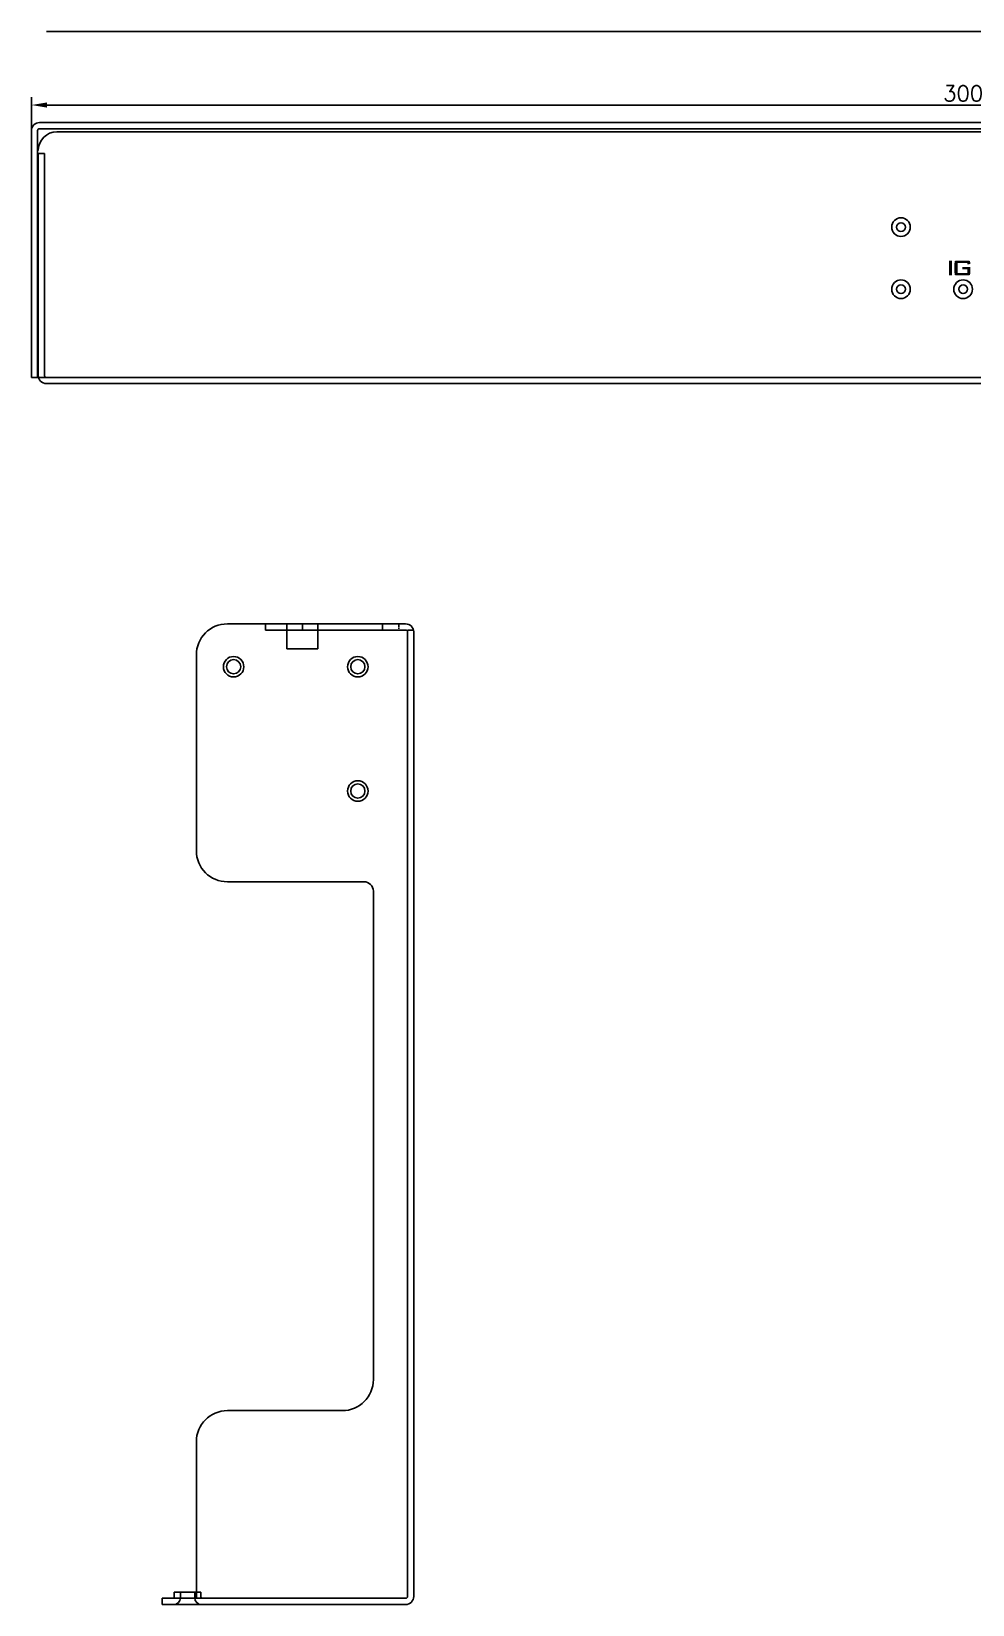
# Model space of a CAD drawing. Extents: x 183 to 1008, y 302 to 1008.
# Drawn here: x 707.7 to 859.2, y 478.3 to 731.5 of the extents above; entities that cross this region are included whole.
import ezdxf

# ---------------------------------------------------------------- set-up
doc = ezdxf.new("R2010")
doc.units = 0
doc.layers.get('0').update_dxf_attribs({"linetype": 'CONTINUOUS'})
doc.layers.get('DEFPOINTS').update_dxf_attribs({"linetype": 'CONTINUOUS'})
for name, color, linetype in [('LAYER0000', 7, 'CONTINUOUS'), ('MASK_BOTTOM_ART', 5, 'CONTINUOUS'), ('SILK_BOTTOM_ART', 12, 'CONTINUOUS')]:
    doc.layers.add(name, color=color, linetype=linetype)
doc.styles.get("Standard").update_dxf_attribs({"font": 'txt.shx', "bigfont": 'whgtxt.shx'})
doc.dimstyles.new('ISO-25', dxfattribs={"dimtxt": 2.5, "dimasz": 2.5, "dimexe": 1.25, "dimexo": 0.625, "dimtad": 1, "dimtxsty": 'STANDARD', "dimcen": 2.5, "dimazin": 3, "dimtfac": 1, "dimtmove": 0, "dimatfit": 3})

# ---------------------------------------------------------------- blocks, each defined once
blk = doc.blocks.new('*D74')
at = {"color": 0}
for p, q in [((707.67, 715.37), (707.67, 720.87)), ((1005.17, 719.62), (710.17, 719.62)), ((1007.67, 715.37), (1007.67, 720.87))]:
    blk.add_line(p, q, dxfattribs=at)
for points in [[(710.17, 720.03), (710.17, 719.2), (707.67, 719.62)], [(1005.17, 720.03), (1005.17, 719.2), (1007.67, 719.62)]]:
    blk.add_solid(points, dxfattribs=at)
at = {"layer": 'DEFPOINTS', "color": 0}
for p in [(707.67, 719.62), (707.67, 714.75), (1007.67, 714.75)]:
    blk.add_point(p, dxfattribs=at)
at = {"color": 0, "insert": (857.67, 721.49), "char_height": 2.5, "attachment_point": 5}
blk.add_mtext('300', dxfattribs=at)
blk = doc.blocks.new('ROUND_14')
blk.add_circle((0, 0), 0.7)

msp = doc.modelspace()

# ---------------------------------------------------------------- linework, layer by layer
for p, q in [((708.96691, 716.79965), (1006.36691, 716.79965)), ((707.66691, 675.79965), (707.66691, 715.49965)), ((708.66691, 675.79965), (708.66691, 715.49965)), ((708.96691, 715.79965), (1006.36691, 715.79965)), ((1007.66691, 675.79965), (707.66691, 675.79965)), ((766.81465, 636.05319), (766.81465, 636.13221)), ((766.81465, 635.82731), (766.81465, 635.98122)), ((766.81465, 635.5836), (766.81465, 635.7375)), ((766.81465, 635.33021), (766.81465, 635.48411)), ((766.81465, 635.13221), (766.81465, 635.23994)), ((768.21275, 635.13221), (769.17766, 635.13221)), ((739.21465, 509.53031), (757.71275, 509.53031)), ((730.66465, 479.53221), (730.66465, 480.33221)), ((731.66465, 479.43221), (731.66465, 480.33221)), ((733.96465, 479.43221), (733.96465, 480.33221)), ((734.96465, 479.53221), (734.96465, 480.33221))]:
    msp.add_line(p, q)
for centre, radius in [((847.66691, 699.97824), 1.5), ((847.66691, 689.97824), 1.5), ((857.66691, 689.97824), 1.5), ((740.21275, 629.23221), 1.65), ((740.21275, 629.23221), 1.15), ((760.21275, 629.23221), 1.65), ((760.21275, 629.23221), 1.15), ((760.21275, 609.23221), 1.65), ((760.21275, 609.23221), 1.15)]:
    msp.add_circle(centre, radius)
for centre, radius, start, end in [((708.96691, 715.49965), 1.3, 90, 180), ((708.96691, 715.49965), 0.3, 90, 180), ((757.71275, 514.53031), 5, 270, 360), ((739.21465, 504.53031), 5, 90, 180), ((730.46465, 479.53221), 0.2, 270, 0), ((730.56465, 479.43221), 1.1, 270, 0), ((735.06465, 479.43221), 1.1, 180, 270), ((735.16465, 479.53221), 0.2, 180, 270)]:
    msp.add_arc(centre, radius, start, end)
at = {"layer": 'LAYER0000', "color": 3, "linetype": 'CONTINUOUS'}
for p, q in [((710.06691, 731.45523), (1005.26691, 731.45523)), ((711.76691, 715.29965), (1003.56691, 715.29965)), ((708.76691, 711.79965), (708.76691, 676.09965)), ((708.76691, 711.79965), (709.76691, 711.79965)), ((708.96691, 711.79965), (709.76691, 711.79965)), ((709.76691, 711.79965), (709.76691, 676.09965)), ((710.06691, 675.79965), (1005.26691, 675.79965)), ((710.06691, 674.79965), (1005.26691, 674.79965)), ((739.21465, 636.13221), (767.91465, 636.13221)), ((745.36275, 636.13221), (745.36275, 635.13221)), ((748.80275, 636.13221), (748.80275, 632.13221)), ((751.30275, 636.13221), (751.30275, 635.13221)), ((753.80275, 636.13221), (753.80275, 632.13221)), ((764.21275, 636.13221), (764.21275, 635.13221)), ((745.36275, 635.13221), (767.91275, 635.13221)), ((768.21275, 635.13221), (768.21275, 479.63221)), ((769.21275, 634.83221), (769.21275, 479.63221)), ((734.21465, 631.13221), (734.21465, 599.63221)), ((748.80275, 632.13221), (753.80275, 632.13221)), ((739.21465, 594.63221), (761.21275, 594.63221)), ((762.71275, 593.13221), (762.71275, 514.53031)), ((734.21465, 504.53031), (734.21465, 479.33221)), ((728.71275, 479.33221), (730.96465, 479.33221)), ((728.71275, 478.33221), (728.71275, 479.33221)), ((730.46465, 479.33221), (735.16465, 479.33221)), ((730.66465, 480.33221), (734.96465, 480.33221)), ((735.16465, 479.33221), (767.91465, 479.33221)), ((728.71275, 478.33221), (735.56465, 478.33221)), ((735.06465, 478.33221), (767.91465, 478.33221))]:
    msp.add_line(p, q, dxfattribs=at)
for centre, radius, start, end in [((711.76691, 712.29965), 3, 90, 180), ((710.06691, 676.09965), 1.3, 180, 270), ((710.06691, 676.09965), 0.3, 180, 270), ((739.21465, 631.13221), 5, 90, 180), ((767.91275, 634.83221), 1.3, 0, 90), ((767.91275, 634.83221), 0.3, 0, 90), ((739.21465, 599.63221), 5, 180, 270), ((761.21275, 593.13221), 1.5, 0, 90), ((767.91275, 479.63221), 0.3, 270, 0), ((767.91275, 479.63221), 1.3, 270, 0)]:
    msp.add_arc(centre, radius, start, end, dxfattribs=at)
at = {"layer": 'SILK_BOTTOM_ART'}
for points in [[(855.85607, 694.5704), (855.85607, 694.57042), (855.39889, 694.5704), (855.85607, 694.57042)], [(855.85607, 694.49422), (855.85607, 694.5704), (855.39891, 694.49422), (855.39889, 694.5704)], [(855.85607, 694.4942), (855.85607, 694.49422), (855.39889, 694.4942), (855.85607, 694.49422)], [(855.85607, 694.41552), (855.85607, 694.4942), (855.39891, 694.41552), (855.39889, 694.4942)], [(855.85607, 694.4155), (855.85607, 694.41552), (855.39889, 694.4155), (855.85607, 694.41552)], [(855.85607, 694.34182), (855.85607, 694.4155), (855.39891, 694.34182), (855.39889, 694.4155)], [(855.85607, 694.3418), (855.85607, 694.34182), (855.39889, 694.3418), (855.85607, 694.34182)], [(855.85607, 694.26562), (855.85607, 694.3418), (855.39891, 694.26562), (855.39889, 694.3418)], [(855.85607, 694.2656), (855.85607, 694.26562), (855.39889, 694.2656), (855.85607, 694.26562)], [(855.85607, 694.18942), (855.85607, 694.2656), (855.39891, 694.18942), (855.39889, 694.2656)], [(855.85607, 694.1894), (855.85607, 694.18942), (855.39889, 694.1894), (855.85607, 694.18942)], [(855.85607, 694.11322), (855.85607, 694.1894), (855.39891, 694.11322), (855.39889, 694.1894)], [(855.85607, 694.1132), (855.85607, 694.11322), (855.39889, 694.1132), (855.85607, 694.11322)], [(855.85607, 694.03702), (855.85607, 694.1132), (855.39891, 694.03702), (855.39889, 694.1132)], [(855.85607, 694.037), (855.85607, 694.03702), (855.39889, 694.037), (855.85607, 694.03702)], [(855.85607, 693.96082), (855.85607, 694.037), (855.39891, 693.96082), (855.39889, 694.037)], [(855.85607, 693.9608), (855.85607, 693.96082), (855.39889, 693.9608), (855.85607, 693.96082)], [(855.85607, 693.88462), (855.85607, 693.9608), (855.39891, 693.88462), (855.39889, 693.9608)], [(855.85607, 693.8846), (855.85607, 693.88462), (855.39889, 693.8846), (855.85607, 693.88462)], [(855.85607, 693.80842), (855.85607, 693.8846), (855.39891, 693.80842), (855.39889, 693.8846)], [(855.85607, 693.8084), (855.85607, 693.80842), (855.39889, 693.8084), (855.85607, 693.80842)], [(855.85607, 693.73222), (855.85607, 693.8084), (855.39891, 693.73222), (855.39889, 693.8084)], [(855.85607, 693.7322), (855.85607, 693.73222), (855.39889, 693.7322), (855.85607, 693.73222)], [(855.85607, 693.65602), (855.85607, 693.7322), (855.39891, 693.65602), (855.39889, 693.7322)], [(855.85607, 693.656), (855.85607, 693.65602), (855.39889, 693.656), (855.85607, 693.65602)], [(855.85607, 693.57982), (855.85607, 693.656), (855.39891, 693.57982), (855.39889, 693.656)], [(855.85607, 693.5798), (855.85607, 693.57982), (855.39889, 693.5798), (855.85607, 693.57982)], [(855.85607, 693.50112), (855.85607, 693.5798), (855.39891, 693.50112), (855.39889, 693.5798)], [(856.77047, 694.1894), (856.77047, 694.18942), (856.23709, 694.1894), (856.77047, 694.18942)], [(856.77047, 694.11322), (856.77047, 694.1894), (856.23711, 694.11322), (856.23709, 694.1894)], [(856.77047, 694.1132), (856.77047, 694.11322), (856.23709, 694.1132), (856.77047, 694.11322)], [(856.77047, 694.03702), (856.77047, 694.1132), (856.23711, 694.03702), (856.23709, 694.1132)], [(856.77047, 694.037), (856.77047, 694.03702), (856.23709, 694.037), (856.77047, 694.03702)], [(856.77047, 693.96082), (856.77047, 694.037), (856.23711, 693.96082), (856.23709, 694.037)], [(856.77047, 693.9608), (856.77047, 693.96082), (856.23709, 693.9608), (856.77047, 693.96082)], [(856.77047, 693.88462), (856.77047, 693.9608), (856.23711, 693.88462), (856.23709, 693.9608)], [(856.77047, 693.8846), (856.77047, 693.88462), (856.23709, 693.8846), (856.77047, 693.88462)], [(856.77047, 693.80842), (856.77047, 693.8846), (856.23711, 693.80842), (856.23709, 693.8846)], [(856.77047, 693.8084), (856.77047, 693.80842), (856.23709, 693.8084), (856.77047, 693.80842)], [(856.77047, 693.73222), (856.77047, 693.8084), (856.23711, 693.73222), (856.23709, 693.8084)], [(856.77047, 693.7322), (856.77047, 693.73222), (856.23709, 693.7322), (856.77047, 693.73222)], [(856.77047, 693.65602), (856.77047, 693.7322), (856.23711, 693.65602), (856.23709, 693.7322)], [(856.77047, 693.656), (856.77047, 693.65602), (856.23709, 693.656), (856.77047, 693.65602)], [(856.77047, 693.57982), (856.77047, 693.656), (856.23711, 693.57982), (856.23709, 693.656)], [(856.77047, 693.5798), (856.77047, 693.57982), (856.23709, 693.5798), (856.77047, 693.57982)], [(856.77047, 693.50112), (856.77047, 693.5798), (856.23711, 693.50112), (856.23709, 693.5798)], [(858.75167, 694.4942), (858.75167, 694.49422), (856.31329, 694.4942), (858.75167, 694.49422)], [(858.75167, 694.41552), (858.75167, 694.4942), (856.31331, 694.41552), (856.31329, 694.4942)], [(858.75167, 694.4155), (858.75167, 694.41552), (856.31329, 694.4155), (858.75167, 694.41552)], [(858.75167, 694.34182), (858.75167, 694.4155), (856.31331, 694.34182), (856.31329, 694.4155)], [(858.82787, 694.3418), (858.82787, 694.34182), (856.31329, 694.3418), (858.82787, 694.34182)], [(858.82787, 694.26562), (858.82787, 694.3418), (856.31331, 694.26562), (856.31329, 694.3418)], [(858.82787, 694.2656), (858.82787, 694.26562), (856.31329, 694.2656), (858.82787, 694.26562)], [(858.82787, 694.18942), (858.82787, 694.2656), (856.31331, 694.18942), (856.31329, 694.2656)], [(858.67547, 694.5704), (858.67547, 694.57042), (856.38949, 694.5704), (858.67547, 694.57042)], [(858.67547, 694.49422), (858.67547, 694.5704), (856.38951, 694.49422), (856.38949, 694.5704)], [(858.82787, 693.5798), (858.82787, 693.57982), (857.53249, 693.5798), (858.82787, 693.57982)], [(858.82787, 693.50112), (858.82787, 693.5798), (857.53251, 693.50112), (857.53249, 693.5798)], [(858.82787, 694.1894), (858.82787, 694.18942), (858.37069, 694.1894), (858.82787, 694.18942)], [(858.82787, 694.11322), (858.82787, 694.1894), (858.37071, 694.11322), (858.37069, 694.1894)], [(858.82787, 694.1132), (858.82787, 694.11322), (858.37069, 694.1132), (858.82787, 694.11322)], [(858.82787, 694.03702), (858.82787, 694.1132), (858.37071, 694.03702), (858.37069, 694.1132)], [(858.67547, 694.037), (858.67547, 694.03702), (858.37069, 694.037), (858.67547, 694.03702)], [(858.67547, 693.96082), (858.67547, 694.037), (858.37071, 693.96082), (858.37069, 694.037)], [(855.85607, 693.5011), (855.85607, 693.50112), (855.39889, 693.5011), (855.85607, 693.50112)], [(855.85607, 693.42742), (855.85607, 693.5011), (855.39891, 693.42742), (855.39889, 693.5011)], [(855.85607, 693.4274), (855.85607, 693.42742), (855.39889, 693.4274), (855.85607, 693.42742)], [(855.85607, 693.35122), (855.85607, 693.4274), (855.39891, 693.35122), (855.39889, 693.4274)], [(855.85607, 693.3512), (855.85607, 693.35122), (855.39889, 693.3512), (855.85607, 693.35122)], [(855.85607, 693.27502), (855.85607, 693.3512), (855.39891, 693.27502), (855.39889, 693.3512)], [(855.85607, 693.275), (855.85607, 693.27502), (855.39889, 693.275), (855.85607, 693.27502)], [(855.85607, 693.19882), (855.85607, 693.275), (855.39891, 693.19882), (855.39889, 693.275)], [(855.85607, 693.1988), (855.85607, 693.19882), (855.39889, 693.1988), (855.85607, 693.19882)], [(855.85607, 693.12262), (855.85607, 693.1988), (855.39891, 693.12262), (855.39889, 693.1988)], [(855.85607, 693.1226), (855.85607, 693.12262), (855.39889, 693.1226), (855.85607, 693.12262)], [(855.85607, 693.04642), (855.85607, 693.1226), (855.39891, 693.04642), (855.39889, 693.1226)], [(855.85607, 693.0464), (855.85607, 693.04642), (855.39889, 693.0464), (855.85607, 693.04642)], [(855.85607, 692.97022), (855.85607, 693.0464), (855.39891, 692.97022), (855.39889, 693.0464)], [(855.85607, 692.9702), (855.85607, 692.97022), (855.39889, 692.9702), (855.85607, 692.97022)], [(855.85607, 692.89402), (855.85607, 692.9702), (855.39891, 692.89402), (855.39889, 692.9702)], [(855.85607, 692.894), (855.85607, 692.89402), (855.39889, 692.894), (855.85607, 692.89402)], [(855.85607, 692.81782), (855.85607, 692.894), (855.39891, 692.81782), (855.39889, 692.894)], [(855.85607, 692.8178), (855.85607, 692.81782), (855.39889, 692.8178), (855.85607, 692.81782)], [(855.85607, 692.74162), (855.85607, 692.8178), (855.39891, 692.74162), (855.39889, 692.8178)], [(855.85607, 692.7416), (855.85607, 692.74162), (855.39889, 692.7416), (855.85607, 692.74162)], [(855.85607, 692.66542), (855.85607, 692.7416), (855.39891, 692.66542), (855.39889, 692.7416)], [(855.85607, 692.6654), (855.85607, 692.66542), (855.39889, 692.6654), (855.85607, 692.66542)], [(855.85607, 692.58922), (855.85607, 692.6654), (855.39891, 692.58922), (855.39889, 692.6654)], [(855.85607, 692.5892), (855.85607, 692.58922), (855.39889, 692.5892), (855.85607, 692.58922)], [(855.85607, 692.51302), (855.85607, 692.5892), (855.39891, 692.51302), (855.39889, 692.5892)], [(855.85607, 692.513), (855.85607, 692.51302), (855.39889, 692.513), (855.85607, 692.51302)], [(855.85607, 692.43682), (855.85607, 692.513), (855.39891, 692.43682), (855.39889, 692.513)], [(855.85607, 692.4368), (855.85607, 692.43682), (855.39889, 692.4368), (855.85607, 692.43682)], [(855.85607, 692.36062), (855.85607, 692.4368), (855.39891, 692.36062), (855.39889, 692.4368)], [(855.85607, 692.3606), (855.85607, 692.36062), (855.39889, 692.3606), (855.85607, 692.36062)], [(855.85607, 692.28442), (855.85607, 692.3606), (855.39891, 692.28442), (855.39889, 692.3606)], [(855.85607, 692.2844), (855.85607, 692.28442), (855.39889, 692.2844), (855.85607, 692.28442)], [(855.85607, 692.20822), (855.85607, 692.2844), (855.39891, 692.20822), (855.39889, 692.2844)], [(856.77047, 693.5011), (856.77047, 693.50112), (856.23709, 693.5011), (856.77047, 693.50112)], [(856.77047, 693.42742), (856.77047, 693.5011), (856.23711, 693.42742), (856.23709, 693.5011)], [(856.77047, 693.4274), (856.77047, 693.42742), (856.23709, 693.4274), (856.77047, 693.42742)], [(856.77047, 693.35122), (856.77047, 693.4274), (856.23711, 693.35122), (856.23709, 693.4274)], [(856.77047, 693.3512), (856.77047, 693.35122), (856.23709, 693.3512), (856.77047, 693.35122)], [(856.77047, 693.27502), (856.77047, 693.3512), (856.23711, 693.27502), (856.23709, 693.3512)], [(856.77047, 693.275), (856.77047, 693.27502), (856.23709, 693.275), (856.77047, 693.27502)], [(856.77047, 693.19882), (856.77047, 693.275), (856.23711, 693.19882), (856.23709, 693.275)], [(856.77047, 693.1988), (856.77047, 693.19882), (856.23709, 693.1988), (856.77047, 693.19882)], [(856.77047, 693.12262), (856.77047, 693.1988), (856.23711, 693.12262), (856.23709, 693.1988)], [(856.77047, 693.1226), (856.77047, 693.12262), (856.23709, 693.1226), (856.77047, 693.12262)], [(856.77047, 693.04642), (856.77047, 693.1226), (856.23711, 693.04642), (856.23709, 693.1226)], [(856.77047, 693.0464), (856.77047, 693.04642), (856.23709, 693.0464), (856.77047, 693.04642)], [(856.77047, 692.97022), (856.77047, 693.0464), (856.23711, 692.97022), (856.23709, 693.0464)], [(856.77047, 692.9702), (856.77047, 692.97022), (856.23709, 692.9702), (856.77047, 692.97022)], [(856.77047, 692.89402), (856.77047, 692.9702), (856.23711, 692.89402), (856.23709, 692.9702)], [(856.77047, 692.894), (856.77047, 692.89402), (856.23709, 692.894), (856.77047, 692.89402)], [(856.77047, 692.81782), (856.77047, 692.894), (856.23711, 692.81782), (856.23709, 692.894)], [(856.77047, 692.8178), (856.77047, 692.81782), (856.23709, 692.8178), (856.77047, 692.81782)], [(856.77047, 692.74162), (856.77047, 692.8178), (856.23711, 692.74162), (856.23709, 692.8178)], [(856.77047, 692.7416), (856.77047, 692.74162), (856.23709, 692.7416), (856.77047, 692.74162)], [(856.77047, 692.66542), (856.77047, 692.7416), (856.23711, 692.66542), (856.23709, 692.7416)], [(856.77047, 692.6654), (856.77047, 692.66542), (856.23709, 692.6654), (856.77047, 692.66542)], [(856.77047, 692.58922), (856.77047, 692.6654), (856.23711, 692.58922), (856.23709, 692.6654)], [(858.82787, 692.5892), (858.82787, 692.58922), (856.31329, 692.5892), (858.82787, 692.58922)], [(858.82787, 692.51302), (858.82787, 692.5892), (856.31331, 692.51302), (856.31329, 692.5892)], [(858.82787, 692.513), (858.82787, 692.51302), (856.31329, 692.513), (858.82787, 692.51302)], [(858.82787, 692.43682), (858.82787, 692.513), (856.31331, 692.43682), (856.31329, 692.513)], [(858.75167, 692.4368), (858.75167, 692.43682), (856.31329, 692.4368), (858.75167, 692.43682)], [(858.75167, 692.36062), (858.75167, 692.4368), (856.31331, 692.36062), (856.31329, 692.4368)], [(858.75167, 692.3606), (858.75167, 692.36062), (856.31329, 692.3606), (858.75167, 692.36062)], [(858.75167, 692.28442), (858.75167, 692.3606), (856.31331, 692.28442), (856.31329, 692.3606)], [(858.67547, 692.2844), (858.67547, 692.28442), (856.38949, 692.2844), (858.67547, 692.28442)], [(858.67547, 692.20822), (858.67547, 692.2844), (856.38951, 692.20822), (856.38949, 692.2844)], [(858.82787, 693.5011), (858.82787, 693.50112), (857.53249, 693.5011), (858.82787, 693.50112)], [(858.82787, 693.42742), (858.82787, 693.5011), (857.53251, 693.42742), (857.53249, 693.5011)], [(858.82787, 693.4274), (858.82787, 693.42742), (857.53249, 693.4274), (858.82787, 693.42742)], [(858.82787, 693.35122), (858.82787, 693.4274), (857.53251, 693.35122), (857.53249, 693.4274)], [(858.82787, 693.3512), (858.82787, 693.35122), (857.53249, 693.3512), (858.82787, 693.35122)], [(858.82787, 693.27502), (858.82787, 693.3512), (857.53251, 693.27502), (857.53249, 693.3512)], [(858.82787, 693.275), (858.82787, 693.27502), (857.53249, 693.275), (858.82787, 693.27502)], [(858.82787, 693.19882), (858.82787, 693.275), (857.53251, 693.19882), (857.53249, 693.275)], [(858.82787, 693.1988), (858.82787, 693.19882), (858.37069, 693.1988), (858.82787, 693.19882)], [(858.82787, 693.12262), (858.82787, 693.1988), (858.37071, 693.12262), (858.37069, 693.1988)], [(858.82787, 693.1226), (858.82787, 693.12262), (858.37069, 693.1226), (858.82787, 693.12262)], [(858.82787, 693.04642), (858.82787, 693.1226), (858.37071, 693.04642), (858.37069, 693.1226)], [(858.82787, 693.0464), (858.82787, 693.04642), (858.37069, 693.0464), (858.82787, 693.04642)], [(858.82787, 692.97022), (858.82787, 693.0464), (858.37071, 692.97022), (858.37069, 693.0464)], [(858.82787, 692.9702), (858.82787, 692.97022), (858.37069, 692.9702), (858.82787, 692.97022)], [(858.82787, 692.89402), (858.82787, 692.9702), (858.37071, 692.89402), (858.37069, 692.9702)], [(858.82787, 692.894), (858.82787, 692.89402), (858.37069, 692.894), (858.82787, 692.89402)], [(858.82787, 692.81782), (858.82787, 692.894), (858.37071, 692.81782), (858.37069, 692.894)], [(858.82787, 692.8178), (858.82787, 692.81782), (858.37069, 692.8178), (858.82787, 692.81782)], [(858.82787, 692.74162), (858.82787, 692.8178), (858.37071, 692.74162), (858.37069, 692.8178)], [(858.82787, 692.7416), (858.82787, 692.74162), (858.37069, 692.7416), (858.82787, 692.74162)], [(858.82787, 692.66542), (858.82787, 692.7416), (858.37071, 692.66542), (858.37069, 692.7416)], [(858.82787, 692.6654), (858.82787, 692.66542), (858.37069, 692.6654), (858.82787, 692.66542)], [(858.82787, 692.58922), (858.82787, 692.6654), (858.37071, 692.58922), (858.37069, 692.6654)]]:
    msp.add_solid(points, dxfattribs=at)

# ---------------------------------------------------------------- block references
at = {"layer": 'MASK_BOTTOM_ART'}
for p in [(847.66691, 699.97824), (847.66691, 689.97824), (857.66691, 689.97824)]:
    msp.add_blockref('ROUND_14', p, dxfattribs=at)

# ---------------------------------------------------------------- dimensions: what is measured, and where the dimension line sits
dim = msp.add_linear_dim(base=(707.66691, 719.61504), p1=(1007.66691, 714.74793), p2=(707.66691, 714.74793), angle=180, dimstyle='ISO-25', override={"dimfxl": 1.25})
dim.commit()
dim.dimension.update_dxf_attribs({"geometry": '*D74', "text_midpoint": (857.66691, 721.49004)})

doc.saveas('drawing.dxf')
